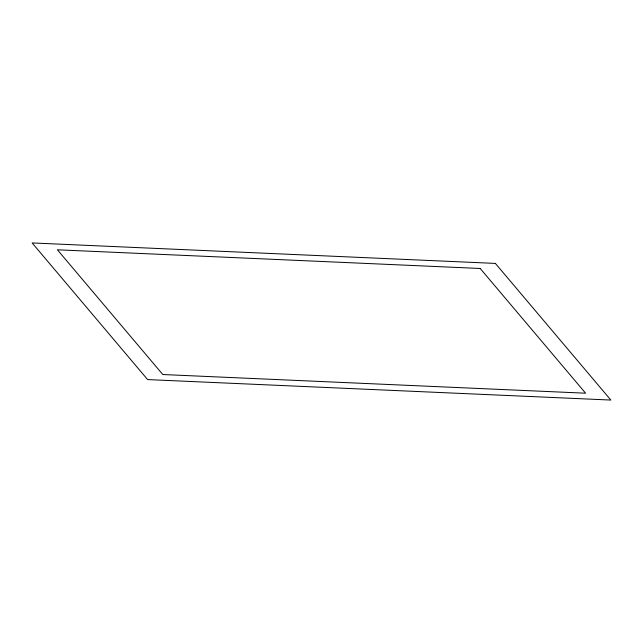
<?xml version="1.0" encoding="UTF-8"?>
<svg xmlns="http://www.w3.org/2000/svg" width="643" height="643" viewBox="0 0 643 643"><rect width="100%" height="100%" fill="white"/><g stroke="black" fill="none" stroke-linecap="round" stroke-linejoin="round"><path stroke-width="0.96" d="M495.375 263.413L32.15 242.941L147.625 379.587L610.85 400.059L495.375 263.413M480.2 268.477L57.396 249.797L162.8 374.523L585.604 393.203L480.2 268.477"/></g></svg>
